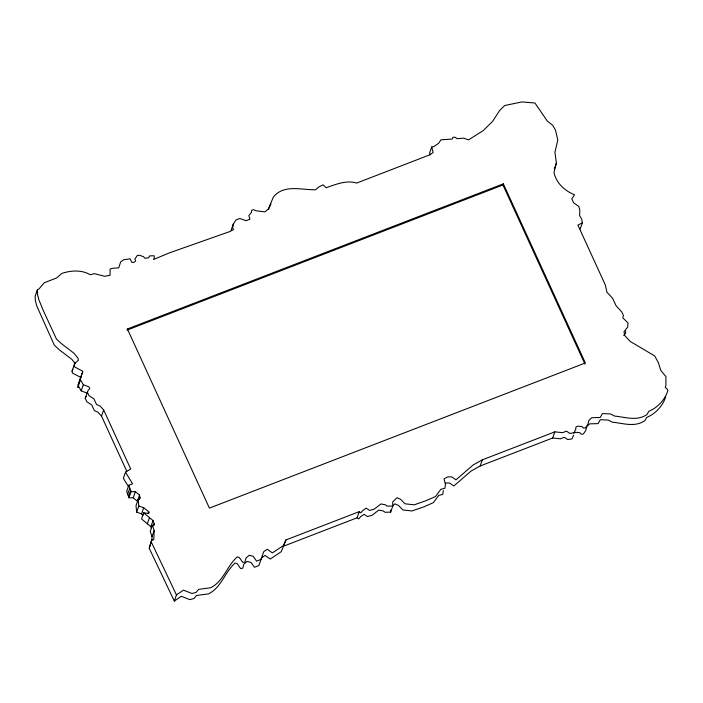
<?xml version="1.0" encoding="UTF-8"?>
<svg xmlns="http://www.w3.org/2000/svg" width="703" height="703" viewBox="0 0 703 703"><rect width="100%" height="100%" fill="white"/><g stroke="black" fill="none" stroke-linecap="round" stroke-linejoin="round"><path stroke-width="1.05" d="M151.857 540.669L152.033 536.582L154.177 530.449L152.358 525.317L154.352 524.895L154.168 523.753L153.026 520.545L143.684 512.795L141.549 518.937L150.881 526.688L151.453 528.287M154.177 530.449L153.781 539.64L151.707 539.93L149.238 548.322L174.309 601.065L181.33 596.276L189.81 599.641L193.923 598.552L196.541 595.476L208.501 593.894C221.463 587.471 224.767 572.119 235.171 562.989L237.236 563.718L240.619 568.551L242.781 568.226L243.818 564.237L247.122 561.407L251.05 562.435L254.442 567.268L258.836 565.555L261.595 557.813L265.101 555.423L270.242 559.061L281.235 551.697L285.963 539.939L359.233 511.652L360.894 512.795L362.73 510.536L366.228 508.155L369.576 510.431L374.163 509.157L380.956 503.946L385.367 504.789L387.142 506.142L392.81 505.984L392.669 501.942L397.028 497.689L400.666 499.341L405.016 503.787L414.12 504.842L426 500.721L435.535 496.494L440.825 489.314L444.92 488.234L445.465 484.437L444.032 478.857L447.723 476.906L451.73 476.88L455.966 479.833L473.181 464.938L482.302 459.85L554.816 431.862L562.585 432.661L566.46 431.15L569.808 433.417L574.087 432.776L575.792 429.041L575.968 426.932L577.91 426.176L582.102 426.589L583.385 428.127L585.529 427.802L587.919 424.313L588.947 420.341L591.741 417.723L600.213 417.485L602.409 413.566L610.599 413.953L614.422 416.035C625.327 417.081 636.777 421.431 646.927 414.594L648.834 411.299C657.586 407.687 665.073 399.752 667.85 390.613L667.05 388.891L665.284 387.538L665.934 385.235L665.926 376.562L660.794 370.402L658.368 362.669L654.686 355.938L630.275 341.456L624.659 335.48L624.027 331.64L627.674 327.159L628.007 322.949L622.788 317.835L623.447 315.542L621.847 312.079L616.03 305.664L612.629 298.309L607.005 292.334L605.265 284.847L577.91 225.109L582.33 222.842L581.697 219.011L579.615 215.733L579.843 210.039L578.727 206.392L573.622 202.763L571.82 198.87L574.5 194.766C564.694 190.829 556.416 183.219 553.982 172.63L556.407 163.026L554.913 152.384L557.795 140.055L555.537 130.222L552.655 125.222L547.347 121.153L534.957 103.007L521.89 101.935L504.684 105.52L499.578 110.547L492.583 121.408L483.137 130.661L468.514 139.879L463.716 138.166L457.091 138.684L455.316 137.331L452.969 137.217L452.117 139.071L441.001 139.8L438.602 143.271L433.856 146.637L431.712 146.953L429.568 153.096L430.131 154.924M86.829 393.039L81.205 390.859L78.771 386.65L78.007 387.362L78.156 384.866L82.919 371.307L74.518 366.869L74.202 364.945L75.072 363.064L78.385 360.244L78.077 358.319L73.991 353.24L61.513 343.714L56.451 339.013L43.191 310.322L38.858 299.698L37.426 294.1L37.294 290.058L39.052 288.863L44.298 282.738L56.548 278.01L61.908 273.379C70.985 270.4 81.75 269.653 90.221 274.741L94.334 273.66L104.773 276.288L110.072 275.268L110.107 269.108L112.058 268.353L118.737 267.825L120.635 261.973L123.658 259.776L130.134 258.818L131.733 262.289L134.097 262.404L135.644 260.778L134.844 259.047L137.261 255.549L139.422 255.233L143.561 256.7L144.853 258.247L148.676 257.799L149.537 255.927L154.045 255.725L154.361 257.649L153.5 259.512L169.423 252.852L229.793 231.577L233.501 229.635L232.693 227.904L233.247 224.116L235.944 220.004L239.846 218.492L246.041 220.707L249.943 219.195L248.827 215.54L251.446 212.482L251.612 210.373L253.563 209.617L255.83 210.786L264.952 211.867L268.247 209.063L273.502 196.814C284.205 184.037 301.587 190.1 315.603 189.748L318.907 186.945L323.09 184.819L326.148 187.719C335.832 184.397 346.412 179.88 356.667 183.07L429.656 154.897L433.136 152.525L431.712 146.953M78.007 387.362L82.049 373.179M625.705 331.192L625.529 333.301L623.71 335.542M443.321 490.58L442.776 494.367L438.69 495.448L433.391 502.636L423.865 506.863L411.976 510.976L402.872 509.921L398.522 505.475L394.884 503.823L392.705 505.949M149.238 548.322L151.707 539.93M37.294 290.058L35.15 296.191L35.291 300.243L36.723 305.831L54.307 345.155L59.368 349.857L71.855 359.374L75.256 363.609M80.775 377.441L72.383 373.012L72.066 371.079L74.202 364.945M78.156 384.866L80.291 378.732M81.205 390.859L83.349 384.717L80.907 380.508L80.142 381.219M126.76 471.203L101.504 416.053L98.033 412.274L94.378 410.614L91.768 404.963L86.82 401.756L85.212 398.276L88.218 390.262L89.773 388.636L88.973 386.896L83.349 384.717M127.401 328.986L126.997 330.129L502.953 184.986L503.348 183.843L127.401 328.986L209.406 508.111L585.353 362.968L503.348 183.843M101.504 416.053L103.649 409.911L100.169 406.132L96.513 404.48L93.903 398.821L88.956 395.613L87.348 392.142M103.649 409.911L130.705 469.006L125.494 472.179L123.359 478.321L128.421 486.599M128.825 485.228L126.681 491.362L128.965 497.786L133.227 497.812L137.393 501.204L139.537 495.061L135.371 491.669L131.101 491.643L128.825 485.228L132.586 483.778L125.494 472.179M127.533 494.684L129.677 488.55M128.491 496.749L130.626 490.615M128.965 497.786L131.101 491.643M133.227 497.812L135.371 491.669M231.102 230.25L233.247 224.116M139.537 495.061L140.09 498.497L138.148 499.561L136.013 505.703L136.663 512.118L141.54 513.884L143.175 515.185M139.194 499.394L139.906 497.346M136.663 512.118L138.807 505.975L138.148 499.561M141.54 513.884L143.684 507.751L138.807 505.975M147.85 513.682L148.561 511.635L143.684 507.751M147.296 523.876L149.44 517.742M150.881 526.688L153.026 520.545M152.358 525.317L150.222 531.459L152.033 536.582M153.447 525.8L154.168 523.753M174.309 601.065L176.453 594.931L183.474 590.142L191.954 593.499L196.067 592.409L198.685 589.342L210.645 587.752C223.598 581.337 226.902 565.977 237.306 556.846L239.38 557.584L242.763 562.418L244.916 562.084L245.953 558.094L249.257 555.265L253.194 556.301L256.577 561.126L260.971 559.421L263.739 551.679L267.245 549.289L272.377 552.918L283.379 545.563L285.963 539.939M283.827 546.082L357.098 517.795L359.233 511.652M357.098 517.795L358.75 518.928L360.586 516.679L364.084 514.288L367.441 516.573L372.019 515.29L378.812 510.088L383.223 510.932L384.998 512.285L390.675 512.118L392.81 505.984M554.263 169.159L556.407 163.026M445.588 483.049L449.586 483.023L453.822 485.975L471.045 471.08L480.167 465.992L482.302 459.85M580.186 228.985L582.33 222.842M480.167 465.992L552.672 437.995L554.816 431.862M665.706 396.756C662.938 405.886 655.451 413.821 646.69 417.441L644.783 420.737C634.633 427.565 623.183 423.224 612.278 422.169L608.455 420.086L600.265 419.7L598.077 423.619L589.597 423.856L586.803 426.484L585.784 430.456L583.385 433.944L581.249 434.269L579.957 432.723L575.766 432.319L573.824 433.074M268.537 209.547L270.963 203.888M573.657 435.183L571.943 438.909L567.664 439.56L564.324 437.284L560.44 438.795L552.672 437.995M72.066 371.079L72.927 369.207M85.212 398.276L86.074 396.404M143.684 512.795L148.403 513.515L149.326 512.549L148.561 511.635M151.382 542.18L176.453 594.931M502.953 184.986L584.958 364.11M390.604 510.097L390.675 512.118"/></g></svg>
